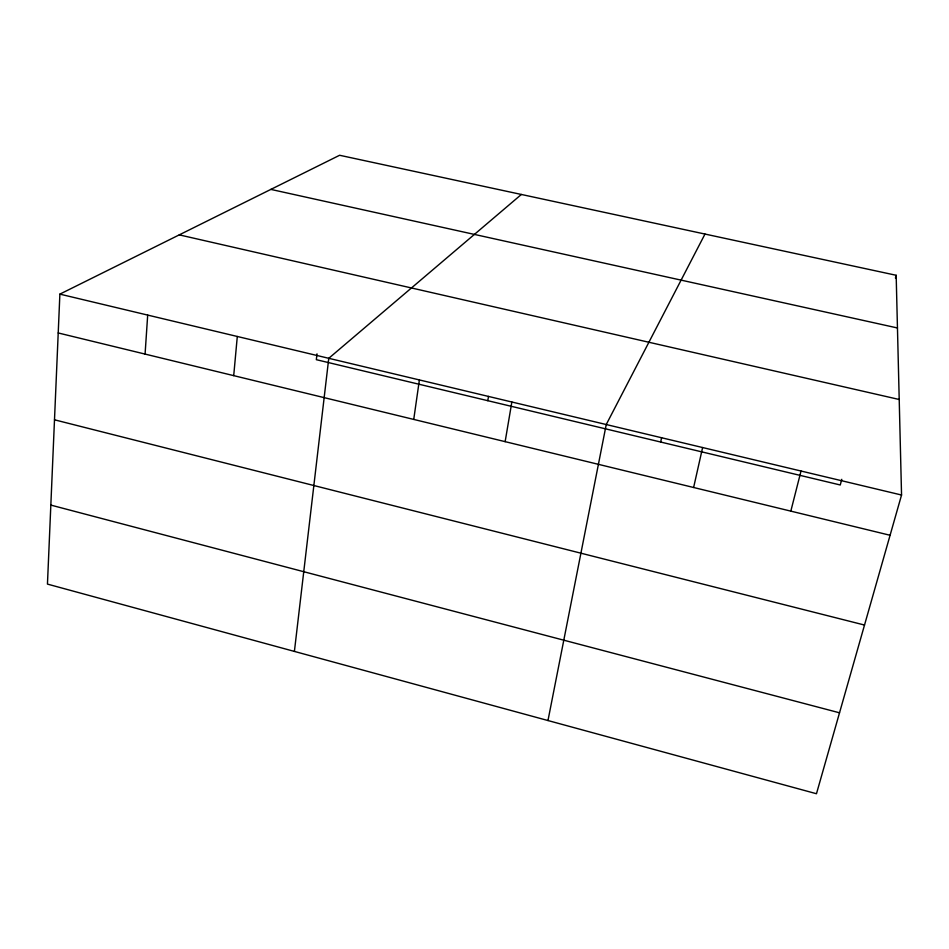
<?xml version="1.0" encoding="UTF-8"?>
<svg xmlns="http://www.w3.org/2000/svg" width="949" height="949" viewBox="0 0 949 949"><rect width="100%" height="100%" fill="white"/><g stroke="black" fill="none" stroke-linecap="round" stroke-linejoin="round"><path stroke-width="1.42" d="M59.882 294.131L47.45 584.098L816.472 793.732L901.55 495.022L896.164 275.281L339.612 155.268L59.882 294.131L901.55 495.022M145.078 354.084L147.688 315.092M233.715 375.638L237.297 336.48M317.002 353.858L316.337 359.683L840.256 484.986L841.775 479.316M294.404 651.417L328.769 358.307L521.369 194.462M413.74 419.422L419.387 379.932M487.81 400.692L488.51 396.397M505.141 441.653L511.855 402.008M547.976 720.54L606.245 424.535L704.988 234.059M660.67 442.032L661.595 437.714M693.624 487.489L702.616 447.537M790.825 511.131L801.027 471.024M895.429 278.033L896.164 275.281M270.856 189.397L897.457 327.974M179.254 234.866L899.213 399.493M58.209 332.957L890.079 535.272M54.496 419.802L864.515 625.047M50.831 505.093L839.521 712.806"/></g></svg>
